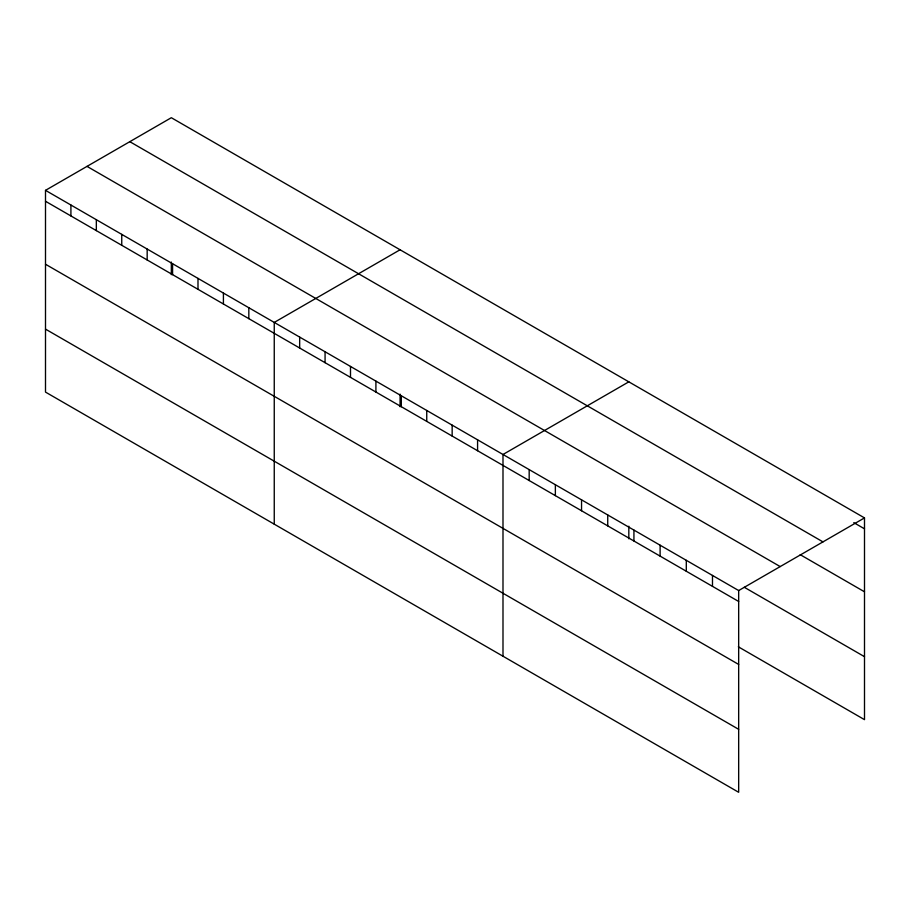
<?xml version="1.0" encoding="UTF-8"?>
<svg xmlns="http://www.w3.org/2000/svg" width="910" height="910" viewBox="0 0 910 910"><rect width="100%" height="100%" fill="white"/><g stroke="black" fill="none" stroke-linecap="round" stroke-linejoin="round"><path stroke-width="1.36" d="M738.67 664.437L738.67 590.556L45.5 190.349L45.5 392.096L738.67 792.291L738.67 664.437L45.5 264.241M738.328 646.805L864.5 719.651L864.5 517.904L171.33 117.709L45.5 190.349M400.082 249.772L274.251 322.424L274.251 524.16M628.821 381.836L502.991 454.488L502.991 656.224M738.67 590.556L864.5 517.904M853.785 522.636L864.5 528.824M129.811 141.676L822.981 541.882M800.22 554.679L864.5 591.796M87.019 166.382L780.188 566.577M744.278 587.268L864.5 656.679M45.5 201.269L738.67 601.476M45.5 329.124L738.67 729.319M712.485 575.438L712.485 586.347M686.299 560.31L686.299 571.23M660.114 545.192L660.114 556.112M633.929 530.075L633.929 540.995M628.821 526.207L628.821 538.8M607.732 514.958L607.732 525.878M581.547 499.84L581.547 510.76M555.362 484.723L555.362 495.643M529.176 469.605L529.176 480.525M477.579 439.814L477.579 450.734M452.156 425.141L452.156 436.061M426.745 410.467L426.745 421.387M401.321 395.793L401.321 406.702M400.082 394.144L400.082 406.736M375.91 381.119L375.91 392.028M350.498 366.446L350.498 377.354M325.075 351.772L325.075 362.68M299.663 337.098L299.663 348.007M248.828 307.751L248.828 318.659M223.416 293.077L223.416 303.986M197.993 278.403L197.993 289.312M172.582 263.729L172.582 274.638M171.33 262.069L171.33 274.672M147.17 249.056L147.17 259.964M121.747 234.37L121.747 245.29M96.335 219.697L96.335 230.617M70.912 205.023L70.912 215.943"/></g></svg>
